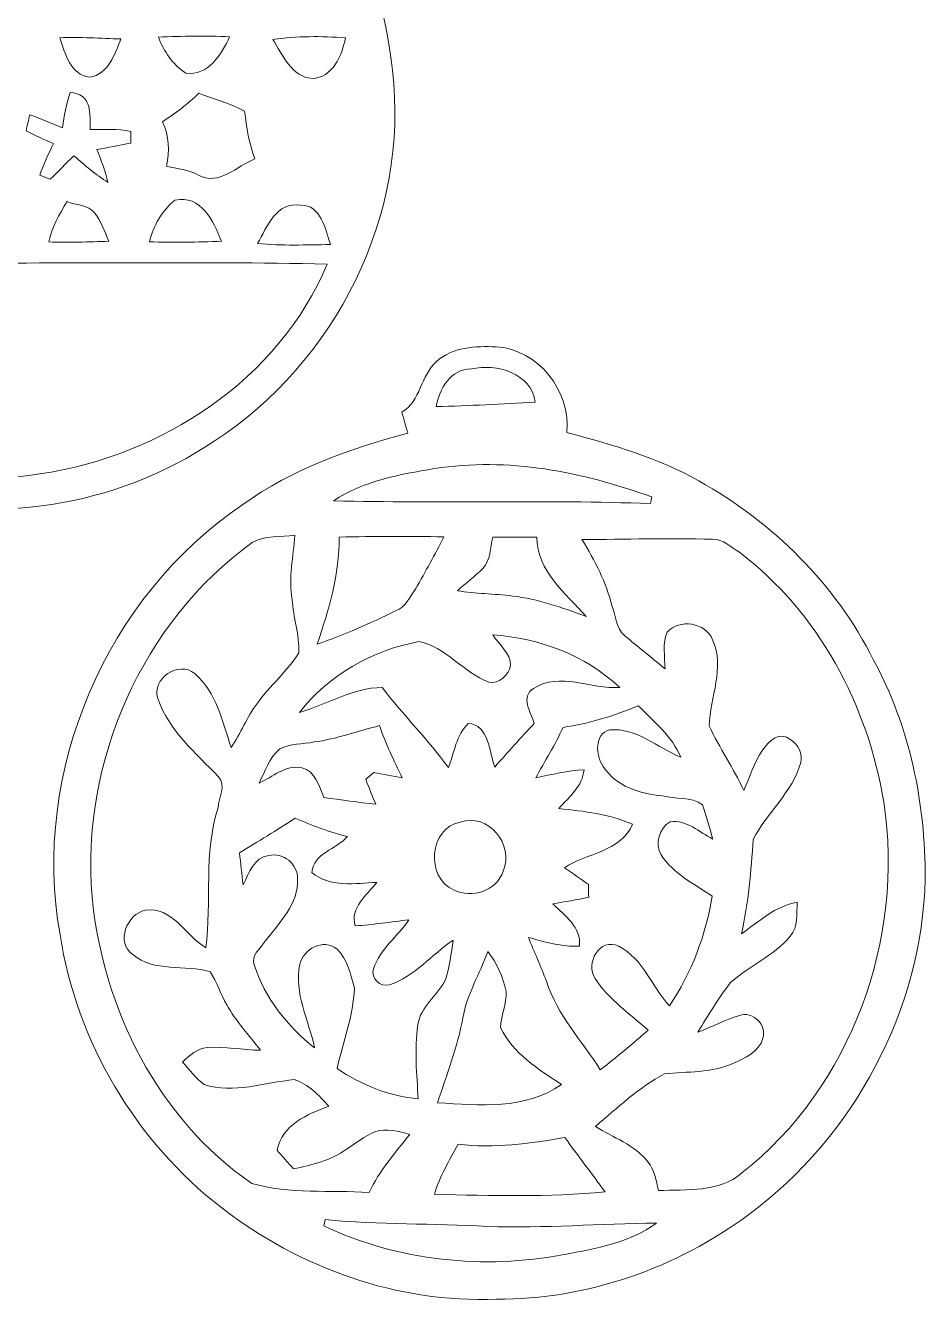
# Model space of a CAD drawing. Header units: centimetres. Extents: x -12.9 to 12.7, y -16.1 to 16.1.
# Drawn here: x 1.22 to 12.25, y -16.12 to -0.46 of the extents above; entities that cross this region are included whole.
import ezdxf

# ---------------------------------------------------------------- set-up
doc = ezdxf.new("R2010")
doc.units = ezdxf.units.CM
doc.header["$MEASUREMENT"] = 0
doc.layers.add('Layer 1', color=7, linetype='Continuous')

msp = doc.modelspace()

# ---------------------------------------------------------------- linework, layer by layer
at = {"layer": 'Layer 1', "color": 251, "lineweight": 9}
for points, knots in [([(-0.06802, 4.53681), (0.15847, 5.03281), (0.95716, 5.06844), (1.23973, 4.6063), (1.23973, 4.6063), (1.4447, 4.25882), (1.35968, 3.83407), (1.3505, 3.45131), (1.3505, 3.45131), (2.16824, 3.35923), (2.96235, 3.06572), (3.63615, 2.59194), (3.63615, 2.59194), (4.80843, 1.76997), (5.57678, 0.41742), (5.71472, -1.00463), (5.71472, -1.00463), (5.93485, -2.77169), (5.0141, -4.59379), (3.53138, -5.553), (3.53138, -5.553), (2.34322, -6.35663), (0.79417, -6.59899), (-0.58342, -6.20317), (-0.58342, -6.20317), (-2.07215, -5.79642), (-3.35485, -4.66858), (-3.908, -3.22219), (-3.908, -3.22219), (-4.10309, -2.76534), (-4.18211, -2.27075), (-4.22197, -1.77827), (-4.22197, -1.77827), (-4.31864, -0.9563), (-4.11579, -0.12409), (-3.7683, 0.61886), (-3.7683, 0.61886), (-3.48008, 1.28031), (-3.00207, 1.83876), (-2.47149, 2.31924), (-2.47149, 2.31924), (-1.77722, 2.90521), (-0.92244, 3.28233), (-0.02921, 3.43649), (-0.02921, 3.43649), (-0.10118, 3.79527), (-0.20454, 4.18156), (-0.06802, 4.53681), (-0.06802, 4.53681), (-0.06802, 4.53681), (-0.06802, 4.53681), (-0.06802, 4.53681)], [0, 0, 0, 0, 0.07142857, 0.07142857, 0.07142857, 0.07142857, 0.14285714, 0.14285714, 0.14285714, 0.14285714, 0.21428571, 0.21428571, 0.21428571, 0.21428571, 0.28571429, 0.28571429, 0.28571429, 0.28571429, 0.35714286, 0.35714286, 0.35714286, 0.35714286, 0.42857143, 0.42857143, 0.42857143, 0.42857143, 0.5, 0.5, 0.5, 0.5, 0.57142857, 0.57142857, 0.57142857, 0.57142857, 0.64285714, 0.64285714, 0.64285714, 0.64285714, 0.71428571, 0.71428571, 0.71428571, 0.71428571, 0.78571429, 0.78571429, 0.78571429, 0.78571429, 0.85714286, 0.85714286, 0.85714286, 0.85714286, 1, 1, 1, 1]), ([(1.63978, -0.60705), (1.70222, -0.79614), (1.77348, -1.06319), (2.00808, -1.09106), (2.00808, -1.09106), (2.22927, -1.05754), (2.31888, -0.80637), (2.38979, -0.62151), (2.38979, -0.62151), (2.13931, -0.61622), (1.8899, -0.59541), (1.63978, -0.60705), (1.63978, -0.60705), (1.63978, -0.60705), (1.63978, -0.60705), (1.63978, -0.60705)], [0, 0, 0, 0, 0.2, 0.2, 0.2, 0.2, 0.4, 0.4, 0.4, 0.4, 0.6, 0.6, 0.6, 0.6, 1, 1, 1, 1]), ([(2.8491, -0.59893), (2.91648, -0.77426), (3.02443, -0.93654), (3.18389, -1.04238), (3.18389, -1.04238), (3.45623, -1.07942), (3.6231, -0.80919), (3.72188, -0.59435), (3.72188, -0.59435), (3.43083, -0.58129), (3.13944, -0.58623), (2.8491, -0.59893), (2.8491, -0.59893), (2.8491, -0.59893), (2.8491, -0.59893), (2.8491, -0.59893)], [0, 0, 0, 0, 0.2, 0.2, 0.2, 0.2, 0.4, 0.4, 0.4, 0.4, 0.6, 0.6, 0.6, 0.6, 1, 1, 1, 1]), ([(4.25175, -0.62927), (4.36675, -0.81307), (4.48141, -1.08718), (4.73117, -1.10658), (4.73117, -1.10658), (4.98588, -1.09953), (5.09806, -0.82083), (5.14251, -0.60669), (5.14251, -0.60669), (4.84547, -0.58729), (4.54632, -0.58376), (4.25175, -0.62927), (4.25175, -0.62927), (4.25175, -0.62927), (4.25175, -0.62927), (4.25175, -0.62927)], [0, 0, 0, 0, 0.2, 0.2, 0.2, 0.2, 0.4, 0.4, 0.4, 0.4, 0.6, 0.6, 0.6, 0.6, 1, 1, 1, 1]), ([(1.76608, -1.27979), (1.72304, -1.4202), (1.6934, -1.56378), (1.674, -1.70983), (1.674, -1.70983), (1.54136, -1.65444), (1.40906, -1.59835), (1.27325, -1.55179), (1.27325, -1.55179), (1.25737, -1.61634), (1.24255, -1.68161), (1.22844, -1.74723), (1.22844, -1.74723), (1.33816, -1.80438), (1.45034, -1.85588), (1.56393, -1.90421), (1.56393, -1.90421), (1.50255, -2.03121), (1.44046, -2.15822), (1.39601, -2.29262), (1.39601, -2.29262), (1.43764, -2.30885), (1.47962, -2.32543), (1.52195, -2.34201), (1.52195, -2.34201), (1.62003, -2.24676), (1.71598, -2.14904), (1.81476, -2.05414), (1.81476, -2.05414), (1.9467, -2.17162), (2.08216, -2.28451), (2.23139, -2.38046), (2.23139, -2.38046), (2.20034, -2.24076), (2.14954, -2.10918), (2.09345, -1.97829), (2.09345, -1.97829), (2.23209, -1.95113), (2.37144, -1.92714), (2.50973, -1.89716), (2.50973, -1.89716), (2.51008, -1.86188), (2.51114, -1.79097), (2.51185, -1.75569), (2.51185, -1.75569), (2.34745, -1.72253), (2.17883, -1.72959), (2.01267, -1.7317), (2.01267, -1.7317), (2.01514, -1.55073), (2.03348, -1.28332), (1.76608, -1.27979), (1.76608, -1.27979), (1.76608, -1.27979), (1.76608, -1.27979), (1.76608, -1.27979)], [0, 0, 0, 0, 0.06666667, 0.06666667, 0.06666667, 0.06666667, 0.13333333, 0.13333333, 0.13333333, 0.13333333, 0.2, 0.2, 0.2, 0.2, 0.26666667, 0.26666667, 0.26666667, 0.26666667, 0.33333333, 0.33333333, 0.33333333, 0.33333333, 0.4, 0.4, 0.4, 0.4, 0.46666667, 0.46666667, 0.46666667, 0.46666667, 0.53333333, 0.53333333, 0.53333333, 0.53333333, 0.6, 0.6, 0.6, 0.6, 0.66666667, 0.66666667, 0.66666667, 0.66666667, 0.73333333, 0.73333333, 0.73333333, 0.73333333, 0.8, 0.8, 0.8, 0.8, 0.86666667, 0.86666667, 0.86666667, 0.86666667, 1, 1, 1, 1]), ([(3.34617, -1.28791), (3.20647, -1.41632), (3.0583, -1.53485), (2.89884, -1.63751), (2.89884, -1.63751), (2.98069, -1.80826), (2.98951, -1.9977), (2.94788, -2.18185), (2.94788, -2.18185), (3.07982, -2.21361), (3.21952, -2.22453), (3.34123, -2.28944), (3.34123, -2.28944), (3.58218, -2.42879), (3.81078, -2.17903), (4.03056, -2.09154), (4.03056, -2.09154), (3.95859, -1.90386), (3.93037, -1.70489), (3.90497, -1.50734), (3.90497, -1.50734), (3.72999, -1.40962), (3.53067, -1.36234), (3.34617, -1.28791), (3.34617, -1.28791), (3.34617, -1.28791), (3.34617, -1.28791), (3.34617, -1.28791)], [0, 0, 0, 0, 0.125, 0.125, 0.125, 0.125, 0.25, 0.25, 0.25, 0.25, 0.375, 0.375, 0.375, 0.375, 0.5, 0.5, 0.5, 0.5, 0.625, 0.625, 0.625, 0.625, 0.75, 0.75, 0.75, 0.75, 1, 1, 1, 1]), ([(1.72939, -2.61471), (1.63625, -2.77028), (1.53924, -2.92868), (1.50573, -3.11001), (1.50573, -3.11001), (1.75055, -3.11812), (1.99503, -3.1093), (2.24021, -3.10119), (2.24021, -3.10119), (2.18941, -2.98124), (2.14708, -2.85459), (2.06594, -2.75158), (2.06594, -2.75158), (1.98797, -2.65104), (1.83275, -2.65951), (1.72939, -2.61471), (1.72939, -2.61471), (1.72939, -2.61471), (1.72939, -2.61471), (1.72939, -2.61471)], [0, 0, 0, 0, 0.16666667, 0.16666667, 0.16666667, 0.16666667, 0.33333333, 0.33333333, 0.33333333, 0.33333333, 0.5, 0.5, 0.5, 0.5, 0.66666667, 0.66666667, 0.66666667, 0.66666667, 1, 1, 1, 1]), ([(3.0516, -2.59813), (2.89461, -2.72548), (2.78454, -2.9121), (2.73833, -3.10824), (2.73833, -3.10824), (3.0322, -3.11918), (3.32641, -3.11353), (3.62028, -3.10048), (3.62028, -3.10048), (3.52573, -2.85777), (3.37192, -2.52617), (3.0516, -2.59813), (3.0516, -2.59813), (3.0516, -2.59813), (3.0516, -2.59813), (3.0516, -2.59813)], [0, 0, 0, 0, 0.2, 0.2, 0.2, 0.2, 0.4, 0.4, 0.4, 0.4, 0.6, 0.6, 0.6, 0.6, 1, 1, 1, 1]), ([(4.06478, -3.12976), (4.36146, -3.15657), (4.65991, -3.1474), (4.95766, -3.14105), (4.95766, -3.14105), (4.89204, -2.95619), (4.84371, -2.65281), (4.59218, -2.65916), (4.59218, -2.65916), (4.29514, -2.61224), (4.18119, -2.92198), (4.06478, -3.12976), (4.06478, -3.12976), (4.06478, -3.12976), (4.06478, -3.12976), (4.06478, -3.12976)], [0, 0, 0, 0, 0.2, 0.2, 0.2, 0.2, 0.4, 0.4, 0.4, 0.4, 0.6, 0.6, 0.6, 0.6, 1, 1, 1, 1]), ([(-3.39718, -3.38658), (-3.25254, -3.76264), (-3.03558, -4.11013), (-2.77065, -4.41353), (-2.77065, -4.41353), (-2.21361, -5.02347), (-1.50382, -5.50079), (-0.71184, -5.74632), (-0.71184, -5.74632), (-0.03909, -5.98092), (0.68799, -6.07335), (1.39389, -5.95305), (1.39389, -5.95305), (2.88861, -5.73715), (4.32054, -4.79981), (4.91814, -3.38129), (4.91814, -3.38129), (3.28055, -3.34672), (1.64225, -3.37671), (0.0043, -3.36683), (0.0043, -3.36683), (-1.12952, -3.37671), (-2.26406, -3.3439), (-3.39718, -3.38658)], [0, 0, 0, 0, 0.14285714, 0.14285714, 0.14285714, 0.14285714, 0.28571429, 0.28571429, 0.28571429, 0.28571429, 0.42857143, 0.42857143, 0.42857143, 0.42857143, 0.57142857, 0.57142857, 0.57142857, 0.57142857, 0.71428571, 0.71428571, 0.71428571, 0.71428571, 1, 1, 1, 1]), ([(6.25623, -4.57581), (6.45026, -4.39729), (6.73742, -4.38636), (6.98542, -4.39517), (6.98542, -4.39517), (7.50365, -4.4227), (7.90018, -4.94234), (7.85361, -5.4447), (7.85361, -5.4447), (8.40747, -5.59392), (8.96451, -5.7555), (9.46757, -6.03842), (9.46757, -6.03842), (10.37138, -6.54325), (11.14785, -7.30313), (11.60999, -8.23552), (11.60999, -8.23552), (12.05519, -9.05291), (12.24534, -9.99095), (12.24252, -10.91663), (12.24252, -10.91663), (12.20512, -12.5246), (11.36974, -14.07682), (10.08316, -15.03249), (10.08316, -15.03249), (9.19452, -15.68866), (8.09949, -16.07989), (6.98966, -16.07037), (6.98966, -16.07037), (5.77998, -16.12293), (4.57666, -15.68725), (3.62486, -14.95171), (3.62486, -14.95171), (2.57394, -14.13961), (1.84545, -12.91583), (1.64366, -11.60173), (1.64366, -11.60173), (1.28524, -9.60995), (2.20775, -7.45941), (3.8831, -6.32876), (3.8831, -6.32876), (4.48599, -5.8952), (5.19225, -5.64402), (5.90416, -5.45458), (5.90416, -5.45458), (5.87982, -5.3685), (5.85512, -5.28313), (5.83184, -5.19704), (5.83184, -5.19704), (6.06326, -5.0591), (6.06079, -4.74654), (6.25623, -4.57581), (6.25623, -4.57581), (6.25623, -4.57581), (6.25623, -4.57581), (6.25623, -4.57581)], [0, 0, 0, 0, 0.06666667, 0.06666667, 0.06666667, 0.06666667, 0.13333333, 0.13333333, 0.13333333, 0.13333333, 0.2, 0.2, 0.2, 0.2, 0.26666667, 0.26666667, 0.26666667, 0.26666667, 0.33333333, 0.33333333, 0.33333333, 0.33333333, 0.4, 0.4, 0.4, 0.4, 0.46666667, 0.46666667, 0.46666667, 0.46666667, 0.53333333, 0.53333333, 0.53333333, 0.53333333, 0.6, 0.6, 0.6, 0.6, 0.66666667, 0.66666667, 0.66666667, 0.66666667, 0.73333333, 0.73333333, 0.73333333, 0.73333333, 0.8, 0.8, 0.8, 0.8, 0.86666667, 0.86666667, 0.86666667, 0.86666667, 1, 1, 1, 1]), ([(6.68344, -4.66752), (6.42451, -4.66646), (6.29504, -4.91058), (6.252, -5.12931), (6.252, -5.12931), (6.65663, -5.11978), (7.06056, -5.09263), (7.4652, -5.07427), (7.4652, -5.07427), (7.42146, -4.71761), (6.98401, -4.59555), (6.68344, -4.66752), (6.68344, -4.66752), (6.68344, -4.66752), (6.68344, -4.66752), (6.68344, -4.66752)], [0, 0, 0, 0, 0.2, 0.2, 0.2, 0.2, 0.4, 0.4, 0.4, 0.4, 0.6, 0.6, 0.6, 0.6, 1, 1, 1, 1]), ([(6.22907, -5.8892), (5.80362, -5.9587), (5.36018, -6.03878), (4.99576, -6.2829), (4.99576, -6.2829), (6.28904, -6.31677), (7.58373, -6.26914), (8.87702, -6.31818), (8.87702, -6.31818), (8.88125, -6.29772), (8.88901, -6.25679), (8.89324, -6.23633), (8.89324, -6.23633), (8.04517, -5.92836), (7.13077, -5.74527), (6.22907, -5.8892), (6.22907, -5.8892), (6.22907, -5.8892), (6.22907, -5.8892), (6.22907, -5.8892)], [0, 0, 0, 0, 0.16666667, 0.16666667, 0.16666667, 0.16666667, 0.33333333, 0.33333333, 0.33333333, 0.33333333, 0.5, 0.5, 0.5, 0.5, 0.66666667, 0.66666667, 0.66666667, 0.66666667, 1, 1, 1, 1]), ([(3.99775, -6.79372), (2.65014, -7.77127), (1.89555, -9.48647), (2.03701, -11.13959), (2.03701, -11.13959), (2.16718, -12.50625), (2.84628, -13.86339), (3.99246, -14.6522), (3.99246, -14.6522), (4.45495, -14.78484), (4.95448, -14.73052), (5.43108, -14.76297), (5.43108, -14.76297), (5.55209, -14.49662), (5.74929, -14.27967), (5.92744, -14.05142), (5.92744, -14.05142), (5.78951, -14.01402), (5.6424, -13.97275), (5.50058, -14.0179), (5.50058, -14.0179), (5.37464, -14.07047), (5.26986, -14.16113), (5.15486, -14.23204), (5.15486, -14.23204), (4.9633, -14.36821), (4.73011, -14.42854), (4.50293, -14.47334), (4.50293, -14.47334), (4.45318, -14.4169), (4.3537, -14.30365), (4.30396, -14.24721), (4.30396, -14.24721), (4.36111, -13.93183), (4.66979, -13.80588), (4.93614, -13.70428), (4.93614, -13.70428), (4.81901, -13.5727), (4.6839, -13.43088), (4.51351, -13.37902), (4.51351, -13.37902), (4.14874, -13.41289), (3.77338, -13.55577), (3.4079, -13.44041), (3.4079, -13.44041), (3.30701, -13.36138), (3.22904, -13.25802), (3.14403, -13.16383), (3.14403, -13.16383), (3.23046, -13.08375), (3.32324, -12.99414), (3.44777, -12.98462), (3.44777, -12.98462), (3.66578, -12.97157), (3.88204, -13.01566), (4.10005, -13.01954), (4.10005, -13.01954), (3.95894, -12.83575), (3.79949, -12.66394), (3.68554, -12.4611), (3.68554, -12.4611), (3.60687, -12.33233), (3.56983, -12.18134), (3.48199, -12.05928), (3.48199, -12.05928), (3.1786, -11.95909), (2.78984, -12.07233), (2.53513, -11.84373), (2.53513, -11.84373), (2.32099, -11.70262), (2.46528, -11.34526), (2.68612, -11.30293), (2.68612, -11.30293), (3.02267, -11.25213), (3.17613, -11.61337), (3.43083, -11.7626), (3.43083, -11.7626), (3.50315, -11.1918), (3.39979, -10.60125), (3.58006, -10.04492), (3.58006, -10.04492), (3.58747, -9.92814), (3.68448, -9.77011), (3.58323, -9.66568), (3.58323, -9.66568), (3.3063, -9.37464), (2.97505, -9.09877), (2.84205, -8.70789), (2.84205, -8.70789), (2.75915, -8.46518), (3.10063, -8.23517), (3.29396, -8.40204), (3.29396, -8.40204), (3.55819, -8.62922), (3.63756, -8.99223), (3.73951, -9.30938), (3.73951, -9.30938), (3.85734, -9.1337), (3.93354, -8.93367), (4.06125, -8.76434), (4.06125, -8.76434), (4.21329, -8.54632), (4.42919, -8.37628), (4.56748, -8.14909), (4.56748, -8.14909), (4.58442, -7.92896), (4.49446, -7.71271), (4.48917, -7.49222), (4.48917, -7.49222), (4.44084, -7.22975), (4.50187, -6.96658), (4.52198, -6.70482), (4.52198, -6.70482), (4.34841, -6.7341), (4.15403, -6.70129), (3.99775, -6.79372), (3.99775, -6.79372), (3.99775, -6.79372), (3.99775, -6.79372), (3.99775, -6.79372)], [0, 0, 0, 0, 0.03225806, 0.03225806, 0.03225806, 0.03225806, 0.06451613, 0.06451613, 0.06451613, 0.06451613, 0.09677419, 0.09677419, 0.09677419, 0.09677419, 0.12903226, 0.12903226, 0.12903226, 0.12903226, 0.16129032, 0.16129032, 0.16129032, 0.16129032, 0.19354839, 0.19354839, 0.19354839, 0.19354839, 0.22580645, 0.22580645, 0.22580645, 0.22580645, 0.25806452, 0.25806452, 0.25806452, 0.25806452, 0.29032258, 0.29032258, 0.29032258, 0.29032258, 0.32258065, 0.32258065, 0.32258065, 0.32258065, 0.35483871, 0.35483871, 0.35483871, 0.35483871, 0.38709677, 0.38709677, 0.38709677, 0.38709677, 0.41935484, 0.41935484, 0.41935484, 0.41935484, 0.4516129, 0.4516129, 0.4516129, 0.4516129, 0.48387097, 0.48387097, 0.48387097, 0.48387097, 0.51612903, 0.51612903, 0.51612903, 0.51612903, 0.5483871, 0.5483871, 0.5483871, 0.5483871, 0.58064516, 0.58064516, 0.58064516, 0.58064516, 0.61290323, 0.61290323, 0.61290323, 0.61290323, 0.64516129, 0.64516129, 0.64516129, 0.64516129, 0.67741935, 0.67741935, 0.67741935, 0.67741935, 0.70967742, 0.70967742, 0.70967742, 0.70967742, 0.74193548, 0.74193548, 0.74193548, 0.74193548, 0.77419355, 0.77419355, 0.77419355, 0.77419355, 0.80645161, 0.80645161, 0.80645161, 0.80645161, 0.83870968, 0.83870968, 0.83870968, 0.83870968, 0.87096774, 0.87096774, 0.87096774, 0.87096774, 0.90322581, 0.90322581, 0.90322581, 0.90322581, 0.93548387, 0.93548387, 0.93548387, 0.93548387, 1, 1, 1, 1]), ([(5.06455, -6.72881), (5.06349, -7.18142), (4.94178, -7.61605), (4.79326, -8.03938), (4.79326, -8.03938), (5.12417, -7.93072), (5.44167, -7.78362), (5.75493, -7.63298), (5.75493, -7.63298), (5.87946, -7.58924), (5.92885, -7.45553), (6.00294, -7.35922), (6.00294, -7.35922), (6.11935, -7.14932), (6.23824, -6.94083), (6.34513, -6.72599), (6.34513, -6.72599), (5.91792, -6.71682), (5.49106, -6.71646), (5.06455, -6.72881), (5.06455, -6.72881), (5.06455, -6.72881), (5.06455, -6.72881), (5.06455, -6.72881)], [0, 0, 0, 0, 0.14285714, 0.14285714, 0.14285714, 0.14285714, 0.28571429, 0.28571429, 0.28571429, 0.28571429, 0.42857143, 0.42857143, 0.42857143, 0.42857143, 0.57142857, 0.57142857, 0.57142857, 0.57142857, 0.71428571, 0.71428571, 0.71428571, 0.71428571, 1, 1, 1, 1]), ([(6.94556, -6.72987), (6.90852, -6.85793), (6.92157, -7.0135), (6.82209, -7.11334), (6.82209, -7.11334), (6.72401, -7.21), (6.61606, -7.29572), (6.51164, -7.38533), (6.51164, -7.38533), (6.73495, -7.42131), (6.96143, -7.42237), (7.18651, -7.45059), (7.18651, -7.45059), (7.49836, -7.48693), (7.79716, -7.5917), (8.08926, -7.70318), (8.08926, -7.70318), (7.83738, -7.41249), (7.48813, -7.1532), (7.48425, -6.73057), (7.48425, -6.73057), (7.30398, -6.7281), (7.12442, -6.7281), (6.94556, -6.72987), (6.94556, -6.72987), (6.94556, -6.72987), (6.94556, -6.72987), (6.94556, -6.72987)], [0, 0, 0, 0, 0.125, 0.125, 0.125, 0.125, 0.25, 0.25, 0.25, 0.25, 0.375, 0.375, 0.375, 0.375, 0.5, 0.5, 0.5, 0.5, 0.625, 0.625, 0.625, 0.625, 0.75, 0.75, 0.75, 0.75, 1, 1, 1, 1]), ([(8.03811, -6.7595), (8.19474, -7.01562), (8.33691, -7.28373), (8.40676, -7.57865), (8.40676, -7.57865), (8.45474, -7.69295), (8.45368, -7.84782), (8.55705, -7.9346), (8.55705, -7.9346), (8.72285, -8.07078), (8.89078, -8.20517), (9.05552, -8.34382), (9.05552, -8.34382), (9.05446, -8.19494), (9.0213, -8.03303), (9.08128, -7.89298), (9.08128, -7.89298), (9.23368, -7.72576), (9.55012, -7.7748), (9.63761, -7.98611), (9.63761, -7.98611), (9.79248, -8.32866), (9.60727, -8.69167), (9.59668, -9.04162), (9.59668, -9.04162), (9.72121, -9.31501), (9.89443, -9.56303), (10.02143, -9.83572), (10.02143, -9.83572), (10.09163, -9.6678), (10.14878, -9.49318), (10.24862, -9.33972), (10.24862, -9.33972), (10.3287, -9.236), (10.45005, -9.09277), (10.5961, -9.21413), (10.5961, -9.21413), (10.68289, -9.27445), (10.74815, -9.38487), (10.71746, -9.49282), (10.71746, -9.49282), (10.61551, -9.85795), (10.30471, -10.10771), (10.13538, -10.43438), (10.13538, -10.43438), (10.10998, -10.82244), (10.07717, -11.21015), (9.99109, -11.59079), (9.99109, -11.59079), (10.20628, -11.44192), (10.40596, -11.2493), (10.67513, -11.20485), (10.67513, -11.20485), (10.66348, -11.34561), (10.69135, -11.50754), (10.58869, -11.62113), (10.58869, -11.62113), (10.38832, -11.86349), (10.08352, -11.98343), (9.85492, -12.19334), (9.85492, -12.19334), (9.70463, -12.38172), (9.5861, -12.59339), (9.45663, -12.79623), (9.45663, -12.79623), (9.62914, -12.73379), (9.79142, -12.64489), (9.96745, -12.59268), (9.96745, -12.59268), (10.1255, -12.53377), (10.31, -12.71122), (10.2532, -12.87067), (10.2532, -12.87067), (10.21052, -13.04142), (10.0306, -13.1155), (9.88737, -13.18253), (9.88737, -13.18253), (9.62244, -13.29788), (9.32857, -13.27919), (9.04847, -13.30917), (9.04847, -13.30917), (8.73449, -13.47568), (8.47203, -13.7251), (8.20215, -13.95335), (8.20215, -13.95335), (8.42088, -14.08917), (8.68052, -14.17771), (8.84491, -14.38515), (8.84491, -14.38515), (8.92464, -14.48675), (8.94581, -14.61657), (8.97474, -14.73898), (8.97474, -14.73898), (9.32011, -14.72275), (9.71945, -14.7672), (9.99638, -14.52343), (9.99638, -14.52343), (11.33835, -13.46757), (11.9924, -11.655), (11.73416, -9.97966), (11.73416, -9.97966), (11.54472, -8.79115), (10.93442, -7.6478), (9.96639, -6.91472), (9.96639, -6.91472), (9.86127, -6.8544), (9.76602, -6.75103), (9.63761, -6.75421), (9.63761, -6.75421), (9.10421, -6.73904), (8.57116, -6.75492), (8.03811, -6.7595), (8.03811, -6.7595), (8.03811, -6.7595), (8.03811, -6.7595), (8.03811, -6.7595)], [0, 0, 0, 0, 0.03333333, 0.03333333, 0.03333333, 0.03333333, 0.06666667, 0.06666667, 0.06666667, 0.06666667, 0.1, 0.1, 0.1, 0.1, 0.13333333, 0.13333333, 0.13333333, 0.13333333, 0.16666667, 0.16666667, 0.16666667, 0.16666667, 0.2, 0.2, 0.2, 0.2, 0.23333333, 0.23333333, 0.23333333, 0.23333333, 0.26666667, 0.26666667, 0.26666667, 0.26666667, 0.3, 0.3, 0.3, 0.3, 0.33333333, 0.33333333, 0.33333333, 0.33333333, 0.36666667, 0.36666667, 0.36666667, 0.36666667, 0.4, 0.4, 0.4, 0.4, 0.43333333, 0.43333333, 0.43333333, 0.43333333, 0.46666667, 0.46666667, 0.46666667, 0.46666667, 0.5, 0.5, 0.5, 0.5, 0.53333333, 0.53333333, 0.53333333, 0.53333333, 0.56666667, 0.56666667, 0.56666667, 0.56666667, 0.6, 0.6, 0.6, 0.6, 0.63333333, 0.63333333, 0.63333333, 0.63333333, 0.66666667, 0.66666667, 0.66666667, 0.66666667, 0.7, 0.7, 0.7, 0.7, 0.73333333, 0.73333333, 0.73333333, 0.73333333, 0.76666667, 0.76666667, 0.76666667, 0.76666667, 0.8, 0.8, 0.8, 0.8, 0.83333333, 0.83333333, 0.83333333, 0.83333333, 0.86666667, 0.86666667, 0.86666667, 0.86666667, 0.9, 0.9, 0.9, 0.9, 0.93333333, 0.93333333, 0.93333333, 0.93333333, 1, 1, 1, 1]), ([(6.9445, -7.92508), (7.01682, -8.0489), (7.1664, -8.14592), (7.16252, -8.30185), (7.16252, -8.30185), (7.13959, -8.41826), (7.0207, -8.53644), (6.89546, -8.5054), (6.89546, -8.5054), (6.58502, -8.3911), (6.37512, -8.07607), (6.04527, -8.00974), (6.04527, -8.00974), (5.47659, -8.10994), (4.93049, -8.41826), (4.57701, -8.87864), (4.57701, -8.87864), (4.91673, -8.77774), (5.22506, -8.5756), (5.5916, -8.57137), (5.5916, -8.57137), (5.84701, -8.91144), (6.15357, -9.20883), (6.40263, -9.55455), (6.40263, -9.55455), (6.47389, -9.37182), (6.49541, -9.15275), (6.64534, -9.01375), (6.64534, -9.01375), (6.89758, -9.02363), (6.90181, -9.37357), (6.97025, -9.5468), (6.97025, -9.5468), (7.12794, -9.36618), (7.28881, -9.18837), (7.4525, -9.01305), (7.4525, -9.01305), (7.41264, -8.87829), (7.27999, -8.68673), (7.44474, -8.58442), (7.44474, -8.58442), (7.76294, -8.3731), (8.14994, -8.595), (8.4999, -8.57207), (8.4999, -8.57207), (8.08009, -8.17237), (7.51459, -7.96847), (6.9445, -7.92508), (6.9445, -7.92508), (6.9445, -7.92508), (6.9445, -7.92508), (6.9445, -7.92508)], [0, 0, 0, 0, 0.07142857, 0.07142857, 0.07142857, 0.07142857, 0.14285714, 0.14285714, 0.14285714, 0.14285714, 0.21428571, 0.21428571, 0.21428571, 0.21428571, 0.28571429, 0.28571429, 0.28571429, 0.28571429, 0.35714286, 0.35714286, 0.35714286, 0.35714286, 0.42857143, 0.42857143, 0.42857143, 0.42857143, 0.5, 0.5, 0.5, 0.5, 0.57142857, 0.57142857, 0.57142857, 0.57142857, 0.64285714, 0.64285714, 0.64285714, 0.64285714, 0.71428571, 0.71428571, 0.71428571, 0.71428571, 0.78571429, 0.78571429, 0.78571429, 0.78571429, 0.85714286, 0.85714286, 0.85714286, 0.85714286, 1, 1, 1, 1]), ([(7.80598, -9.06067), (7.70897, -9.2748), (7.58409, -9.47377), (7.47155, -9.6798), (7.47155, -9.6798), (7.66734, -9.63816), (7.86243, -9.59195), (8.06351, -9.57961), (8.06351, -9.57961), (8.04587, -9.78315), (7.88183, -9.91192), (7.75589, -10.05515), (7.75589, -10.05515), (8.06139, -10.08972), (8.37149, -10.12287), (8.65653, -10.24742), (8.65653, -10.24742), (8.51859, -10.5882), (8.09491, -10.59808), (7.82186, -10.78152), (7.82186, -10.78152), (7.91958, -10.8489), (8.01836, -10.91769), (8.11608, -10.98684), (8.11608, -10.98684), (8.11713, -11.03905), (8.11854, -11.09126), (8.12066, -11.14418), (8.12066, -11.14418), (7.97496, -11.17452), (7.82644, -11.19709), (7.68145, -11.22496), (7.68145, -11.22496), (7.82786, -11.36925), (8.03141, -11.50648), (8.00671, -11.74108), (8.00671, -11.74108), (7.79258, -11.75448), (7.58585, -11.69275), (7.38265, -11.63524), (7.38265, -11.63524), (7.45109, -11.81657), (7.53646, -11.99084), (7.60208, -12.17358), (7.60208, -12.17358), (7.73508, -12.5821), (8.03529, -12.9003), (8.26107, -13.25802), (8.26107, -13.25802), (8.46391, -13.10456), (8.65759, -12.94017), (8.84844, -12.77225), (8.84844, -12.77225), (8.62443, -12.57046), (8.36514, -12.39654), (8.19827, -12.14042), (8.19827, -12.14042), (8.07515, -11.95839), (8.25048, -11.62925), (8.48967, -11.74425), (8.48967, -11.74425), (8.786, -11.89418), (8.89113, -12.24132), (9.11091, -12.47274), (9.11091, -12.47274), (9.38184, -12.06845), (9.554, -11.60984), (9.63443, -11.13148), (9.63443, -11.13148), (9.41359, -10.97943), (9.15853, -10.85631), (9.00931, -10.62418), (9.00931, -10.62418), (8.9257, -10.48413), (8.98391, -10.29998), (9.11691, -10.21708), (9.11691, -10.21708), (9.32152, -10.19344), (9.4718, -10.34267), (9.64008, -10.4298), (9.64008, -10.4298), (9.60233, -10.28869), (9.56105, -10.14652), (9.51413, -10.00929), (9.51413, -10.00929), (9.37726, -9.90593), (9.18076, -9.94473), (9.02413, -9.90064), (9.02413, -9.90064), (8.74861, -9.877), (8.45368, -9.78456), (8.29634, -9.53869), (8.29634, -9.53869), (8.20815, -9.40181), (8.18275, -9.1464), (8.37537, -9.09207), (8.37537, -9.09207), (8.70451, -9.06138), (8.96204, -9.30938), (9.2492, -9.42791), (9.2492, -9.42791), (9.14089, -9.17002), (8.92006, -8.98764), (8.72744, -8.79538), (8.72744, -8.79538), (8.43216, -8.92096), (8.12384, -9.01375), (7.80598, -9.06067), (7.80598, -9.06067), (7.80598, -9.06067), (7.80598, -9.06067), (7.80598, -9.06067)], [0, 0, 0, 0, 0.03448276, 0.03448276, 0.03448276, 0.03448276, 0.06896552, 0.06896552, 0.06896552, 0.06896552, 0.10344828, 0.10344828, 0.10344828, 0.10344828, 0.13793103, 0.13793103, 0.13793103, 0.13793103, 0.17241379, 0.17241379, 0.17241379, 0.17241379, 0.20689655, 0.20689655, 0.20689655, 0.20689655, 0.24137931, 0.24137931, 0.24137931, 0.24137931, 0.27586207, 0.27586207, 0.27586207, 0.27586207, 0.31034483, 0.31034483, 0.31034483, 0.31034483, 0.34482759, 0.34482759, 0.34482759, 0.34482759, 0.37931034, 0.37931034, 0.37931034, 0.37931034, 0.4137931, 0.4137931, 0.4137931, 0.4137931, 0.44827586, 0.44827586, 0.44827586, 0.44827586, 0.48275862, 0.48275862, 0.48275862, 0.48275862, 0.51724138, 0.51724138, 0.51724138, 0.51724138, 0.55172414, 0.55172414, 0.55172414, 0.55172414, 0.5862069, 0.5862069, 0.5862069, 0.5862069, 0.62068966, 0.62068966, 0.62068966, 0.62068966, 0.65517241, 0.65517241, 0.65517241, 0.65517241, 0.68965517, 0.68965517, 0.68965517, 0.68965517, 0.72413793, 0.72413793, 0.72413793, 0.72413793, 0.75862069, 0.75862069, 0.75862069, 0.75862069, 0.79310345, 0.79310345, 0.79310345, 0.79310345, 0.82758621, 0.82758621, 0.82758621, 0.82758621, 0.86206897, 0.86206897, 0.86206897, 0.86206897, 0.89655172, 0.89655172, 0.89655172, 0.89655172, 0.93103448, 0.93103448, 0.93103448, 0.93103448, 1, 1, 1, 1]), ([(4.75516, -9.23988), (4.61581, -9.26809), (4.46518, -9.25893), (4.33747, -9.32524), (4.33747, -9.32524), (4.20518, -9.42861), (4.16038, -9.60183), (4.08136, -9.74294), (4.08136, -9.74294), (4.24716, -9.6745), (4.4112, -9.51152), (4.60488, -9.55773), (4.60488, -9.55773), (4.77351, -9.59689), (4.81866, -9.78387), (4.87758, -9.92215), (4.87758, -9.92215), (5.08889, -9.9486), (5.29985, -9.98036), (5.51222, -10.00293), (5.51222, -10.00293), (5.46989, -9.90134), (5.42615, -9.79974), (5.3891, -9.69638), (5.3891, -9.69638), (5.42121, -9.66815), (5.45366, -9.64029), (5.48612, -9.61242), (5.48612, -9.61242), (5.60253, -9.63288), (5.71966, -9.65828), (5.83643, -9.68049), (5.83643, -9.68049), (5.73341, -9.4713), (5.63464, -9.25964), (5.55738, -9.03986), (5.55738, -9.03986), (5.28962, -9.10583), (5.02962, -9.20531), (4.75516, -9.23988), (4.75516, -9.23988), (4.75516, -9.23988), (4.75516, -9.23988), (4.75516, -9.23988)], [0, 0, 0, 0, 0.08333333, 0.08333333, 0.08333333, 0.08333333, 0.16666667, 0.16666667, 0.16666667, 0.16666667, 0.25, 0.25, 0.25, 0.25, 0.33333333, 0.33333333, 0.33333333, 0.33333333, 0.41666667, 0.41666667, 0.41666667, 0.41666667, 0.5, 0.5, 0.5, 0.5, 0.58333333, 0.58333333, 0.58333333, 0.58333333, 0.66666667, 0.66666667, 0.66666667, 0.66666667, 0.75, 0.75, 0.75, 0.75, 0.83333333, 0.83333333, 0.83333333, 0.83333333, 1, 1, 1, 1]), ([(3.84253, -10.60019), (3.85558, -10.7286), (3.87075, -10.85948), (3.88662, -10.98931), (3.88662, -10.98931), (3.96176, -10.85384), (4.0175, -10.64676), (4.20165, -10.63335), (4.20165, -10.63335), (4.37875, -10.58538), (4.55796, -10.74095), (4.55478, -10.91417), (4.55478, -10.91417), (4.56819, -11.22708), (4.33148, -11.45497), (4.15685, -11.68322), (4.15685, -11.68322), (4.10393, -11.7693), (3.97588, -11.85643), (4.0235, -11.9732), (4.0235, -11.9732), (4.15226, -12.37749), (4.43025, -12.72956), (4.76257, -12.98815), (4.76257, -12.98815), (4.6906, -12.6516), (4.5061, -12.32069), (4.5823, -11.96897), (4.5823, -11.96897), (4.61934, -11.77706), (4.86876, -11.64618), (5.03633, -11.77565), (5.03633, -11.77565), (5.16509, -11.90124), (5.20389, -12.09209), (5.25223, -12.25895), (5.25223, -12.25895), (5.23282, -12.59515), (5.1157, -12.91794), (5.03703, -13.24426), (5.03703, -13.24426), (5.33689, -13.44147), (5.67133, -13.58434), (6.03292, -13.61397), (6.03292, -13.61397), (6.01211, -13.3127), (5.98636, -13.00896), (6.02587, -12.70839), (6.02587, -12.70839), (6.06044, -12.48473), (6.26752, -12.34856), (6.36489, -12.157), (6.36489, -12.157), (6.41428, -11.99825), (6.43791, -11.8328), (6.46014, -11.6684), (6.46014, -11.6684), (6.19732, -11.84797), (5.98847, -12.11326), (5.67873, -12.21592), (5.67873, -12.21592), (5.56655, -12.24731), (5.44449, -12.13725), (5.48471, -12.02224), (5.48471, -12.02224), (5.55949, -11.77988), (5.77928, -11.62466), (5.91862, -11.4204), (5.91862, -11.4204), (5.69884, -11.44615), (5.47977, -11.47896), (5.25928, -11.49448), (5.25928, -11.49448), (5.19402, -11.26906), (5.4011, -11.11913), (5.52492, -10.96214), (5.52492, -10.96214), (5.26316, -10.97096), (4.9439, -11.02952), (4.7287, -10.83832), (4.7287, -10.83832), (4.74669, -10.60337), (5.03139, -10.55645), (5.16474, -10.39982), (5.16474, -10.39982), (4.9446, -10.34302), (4.73117, -10.26504), (4.52339, -10.17439), (4.52339, -10.17439), (4.29973, -10.32149), (4.06936, -10.45838), (3.84253, -10.60019), (3.84253, -10.60019), (3.84253, -10.60019), (3.84253, -10.60019), (3.84253, -10.60019)], [0, 0, 0, 0, 0.04, 0.04, 0.04, 0.04, 0.08, 0.08, 0.08, 0.08, 0.12, 0.12, 0.12, 0.12, 0.16, 0.16, 0.16, 0.16, 0.2, 0.2, 0.2, 0.2, 0.24, 0.24, 0.24, 0.24, 0.28, 0.28, 0.28, 0.28, 0.32, 0.32, 0.32, 0.32, 0.36, 0.36, 0.36, 0.36, 0.4, 0.4, 0.4, 0.4, 0.44, 0.44, 0.44, 0.44, 0.48, 0.48, 0.48, 0.48, 0.52, 0.52, 0.52, 0.52, 0.56, 0.56, 0.56, 0.56, 0.6, 0.6, 0.6, 0.6, 0.64, 0.64, 0.64, 0.64, 0.68, 0.68, 0.68, 0.68, 0.72, 0.72, 0.72, 0.72, 0.76, 0.76, 0.76, 0.76, 0.8, 0.8, 0.8, 0.8, 0.84, 0.84, 0.84, 0.84, 0.88, 0.88, 0.88, 0.88, 0.92, 0.92, 0.92, 0.92, 1, 1, 1, 1]), ([(6.5448, -10.22378), (6.16557, -10.28869), (6.11829, -10.90676), (6.46543, -11.0521), (6.46543, -11.0521), (6.68733, -11.1664), (6.99142, -11.06727), (7.07221, -10.82244), (7.07221, -10.82244), (7.21332, -10.5), (6.89299, -10.10066), (6.5448, -10.22378), (6.5448, -10.22378), (6.5448, -10.22378), (6.5448, -10.22378), (6.5448, -10.22378)], [0, 0, 0, 0, 0.2, 0.2, 0.2, 0.2, 0.4, 0.4, 0.4, 0.4, 0.6, 0.6, 0.6, 0.6, 1, 1, 1, 1]), ([(6.88276, -11.80916), (6.78893, -12.08327), (6.62629, -12.33304), (6.57867, -12.62267), (6.57867, -12.62267), (6.51446, -12.98109), (6.38006, -13.31905), (6.26823, -13.66372), (6.26823, -13.66372), (6.78046, -13.69441), (7.33996, -13.75156), (7.78729, -13.4397), (7.78729, -13.4397), (7.50436, -13.2485), (7.1925, -13.06399), (7.04116, -12.7412), (7.04116, -12.7412), (7.04434, -12.59057), (7.11666, -12.44945), (7.11066, -12.29882), (7.11066, -12.29882), (7.06833, -12.12208), (6.99706, -11.95133), (6.88276, -11.80916), (6.88276, -11.80916), (6.88276, -11.80916), (6.88276, -11.80916), (6.88276, -11.80916)], [0, 0, 0, 0, 0.125, 0.125, 0.125, 0.125, 0.25, 0.25, 0.25, 0.25, 0.375, 0.375, 0.375, 0.375, 0.5, 0.5, 0.5, 0.5, 0.625, 0.625, 0.625, 0.625, 0.75, 0.75, 0.75, 0.75, 1, 1, 1, 1]), ([(6.52152, -14.16995), (6.41357, -14.36786), (6.29539, -14.56436), (6.23118, -14.78237), (6.23118, -14.78237), (6.92721, -14.8053), (7.62607, -14.81942), (8.32069, -14.75592), (8.32069, -14.75592), (8.15982, -14.5312), (7.98837, -14.31388), (7.82856, -14.08917), (7.82856, -14.08917), (7.39641, -14.16148), (6.96038, -14.22428), (6.52152, -14.16995), (6.52152, -14.16995), (6.52152, -14.16995), (6.52152, -14.16995), (6.52152, -14.16995)], [0, 0, 0, 0, 0.16666667, 0.16666667, 0.16666667, 0.16666667, 0.33333333, 0.33333333, 0.33333333, 0.33333333, 0.5, 0.5, 0.5, 0.5, 0.66666667, 0.66666667, 0.66666667, 0.66666667, 1, 1, 1, 1]), ([(4.89133, -15.09529), (4.88745, -15.11434), (4.87934, -15.15244), (4.87511, -15.17184), (4.87511, -15.17184), (5.78527, -15.6047), (6.83479, -15.71053), (7.82151, -15.52391), (7.82151, -15.52391), (8.21168, -15.45089), (8.62196, -15.37575), (8.95145, -15.13903), (8.95145, -15.13903), (8.26142, -15.14327), (7.5728, -15.20394), (6.88312, -15.17819), (6.88312, -15.17819), (6.21954, -15.13903), (5.55314, -15.16196), (4.89133, -15.09529)], [0, 0, 0, 0, 0.16666667, 0.16666667, 0.16666667, 0.16666667, 0.33333333, 0.33333333, 0.33333333, 0.33333333, 0.5, 0.5, 0.5, 0.5, 0.66666667, 0.66666667, 0.66666667, 0.66666667, 1, 1, 1, 1])]:
    msp.add_open_spline(points, degree=3, knots=knots, dxfattribs=at)

doc.saveas('drawing.dxf')
